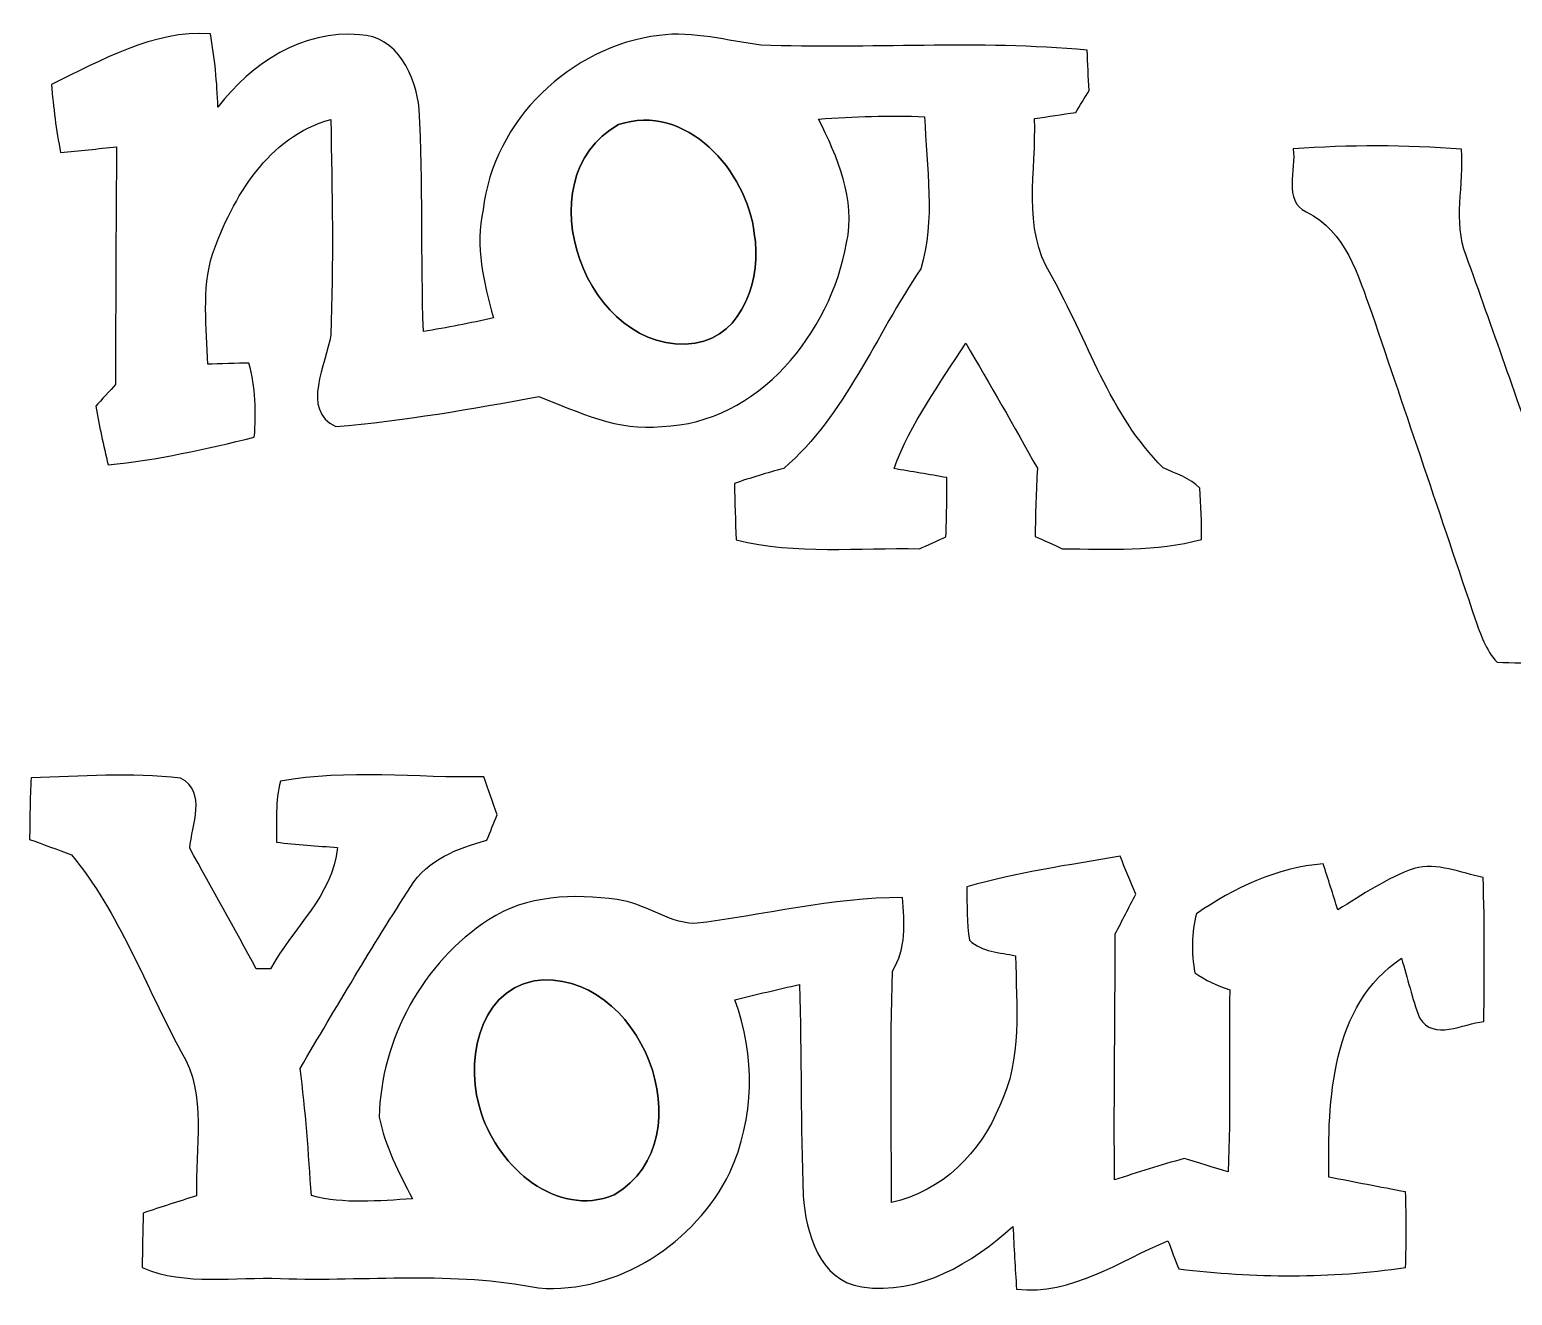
# Model space of a CAD drawing. Header units: centimetres. Extents: x -8.7 to 8.7, y -13.3 to 13.3.
# Drawn here: x -8.624 to -3.946, y 6.738 to 10.732 of the extents above; entities that cross this region are included whole.
import ezdxf

# ---------------------------------------------------------------- set-up
doc = ezdxf.new("R2010")
doc.units = ezdxf.units.CM
doc.header["$MEASUREMENT"] = 0
doc.layers.add('Camada 1', color=7, linetype='Continuous')

msp = doc.modelspace()

# ---------------------------------------------------------------- linework, layer by layer
at = {"layer": 'Camada 1', "color": 156}
for points, knots in [([(-8.55486, 10.55863), (-8.39681, 10.63412), (-8.23559, 10.73114), (-8.05356, 10.71879), (-8.05356, 10.71879), (-8.03944, 10.64259), (-8.03275, 10.56498), (-8.02957, 10.48773), (-8.02957, 10.48773), (-7.92374, 10.62566), (-7.76323, 10.73185), (-7.58296, 10.71562), (-7.58296, 10.71562), (-7.46407, 10.71386), (-7.40516, 10.58403), (-7.39493, 10.48137), (-7.39493, 10.48137), (-7.38222, 10.24784), (-7.38998, 10.0136), (-7.38152, 9.7797), (-7.38152, 9.7797), (-7.30744, 9.79064), (-7.2337, 9.80545), (-7.16068, 9.82274), (-7.16068, 9.82274), (-7.19067, 9.93316), (-7.21924, 10.04887), (-7.19313, 10.16316), (-7.19313, 10.16316), (-7.16173, 10.44539), (-6.91656, 10.67964), (-6.63787, 10.71386), (-6.63787, 10.71386), (-6.52992, 10.72797), (-6.42408, 10.69622), (-6.31754, 10.68317), (-6.31754, 10.68317), (-5.97464, 10.6694), (-5.62997, 10.69975), (-5.28778, 10.66694), (-5.28778, 10.66694), (-5.28601, 10.6246), (-5.28389, 10.58227), (-5.28179, 10.53994), (-5.28179, 10.53994), (-5.29201, 10.52265), (-5.31283, 10.48773), (-5.32341, 10.47044), (-5.32341, 10.47044), (-5.36716, 10.46409), (-5.41055, 10.45774), (-5.45358, 10.45139), (-5.45358, 10.45139), (-5.44724, 10.287), (-5.49416, 10.10567), (-5.40173, 9.9575), (-5.40173, 9.9575), (-5.28672, 9.75359), (-5.21757, 9.51759), (-5.04789, 9.34931), (-5.04789, 9.34931), (-5.00839, 9.33026), (-4.96322, 9.31791), (-4.93218, 9.28475), (-4.93218, 9.28475), (-4.92831, 9.23113), (-4.92653, 9.17716), (-4.9269, 9.12318), (-4.9269, 9.12318), (-5.07047, 9.08473), (-5.2197, 9.09178), (-5.36645, 9.0939), (-5.36645, 9.0939), (-5.38797, 9.10343), (-5.43031, 9.12283), (-5.45146, 9.1327), (-5.45146, 9.1327), (-5.45112, 9.20432), (-5.44865, 9.27629), (-5.44476, 9.3479), (-5.44476, 9.3479), (-5.51921, 9.47984), (-5.59328, 9.61213), (-5.6709, 9.7423), (-5.6709, 9.7423), (-5.7531, 9.6146), (-5.84376, 9.49007), (-5.89704, 9.34649), (-5.89704, 9.34649), (-5.84164, 9.33731), (-5.78626, 9.32814), (-5.73051, 9.31827), (-5.73051, 9.31827), (-5.72981, 9.25583), (-5.73122, 9.19339), (-5.73334, 9.13095), (-5.73334, 9.13095), (-5.75415, 9.12142), (-5.79578, 9.10307), (-5.81659, 9.09355), (-5.81659, 9.09355), (-6.0092, 9.09813), (-6.20535, 9.07415), (-6.3948, 9.12177), (-6.3948, 9.12177), (-6.39726, 9.18104), (-6.39903, 9.24065), (-6.40045, 9.29993), (-6.40045, 9.29993), (-6.34894, 9.31757), (-6.29708, 9.33344), (-6.24451, 9.3472), (-6.24451, 9.3472), (-6.04908, 9.51723), (-5.95524, 9.76629), (-5.81271, 9.97691), (-5.81271, 9.97691), (-5.76545, 10.12966), (-5.79508, 10.29828), (-5.80036, 10.45703), (-5.80036, 10.45703), (-5.91185, 10.46233), (-6.02333, 10.45703), (-6.1348, 10.44963), (-6.1348, 10.44963), (-6.07554, 10.32862), (-6.01627, 10.19704), (-6.0466, 10.05874), (-6.0466, 10.05874), (-6.09706, 9.77582), (-6.32354, 9.48936), (-6.62975, 9.47949), (-6.62975, 9.47949), (-6.76697, 9.46326), (-6.89327, 9.52535), (-7.0171, 9.57438), (-7.0171, 9.57438), (-7.22948, 9.53452), (-7.4429, 9.49783), (-7.6581, 9.47913), (-7.6581, 9.47913), (-7.77027, 9.53205), (-7.68702, 9.67705), (-7.67396, 9.76806), (-7.67396, 9.76806), (-7.6648, 9.99455), (-7.66903, 10.22173), (-7.67396, 10.44821), (-7.67396, 10.44821), (-7.87188, 10.39354), (-7.9823, 10.20409), (-8.04686, 10.02312), (-8.04686, 10.02312), (-8.08143, 9.91093), (-8.0652, 9.7917), (-8.06167, 9.67598), (-8.06167, 9.67598), (-8.02922, 9.67705), (-7.96431, 9.6788), (-7.93185, 9.67987), (-7.93185, 9.67987), (-7.91139, 9.60331), (-7.90821, 9.52429), (-7.91492, 9.44562), (-7.91492, 9.44562), (-8.06696, 9.40858), (-8.22042, 9.37365), (-8.37635, 9.35848), (-8.37635, 9.35848), (-8.39082, 9.41987), (-8.40422, 9.4816), (-8.4148, 9.54405), (-8.4148, 9.54405), (-8.39928, 9.56098), (-8.36788, 9.5952), (-8.35236, 9.61213), (-8.35236, 9.61213), (-8.35271, 9.86225), (-8.35166, 10.11237), (-8.34918, 10.36249), (-8.34918, 10.36249), (-8.4081, 10.35579), (-8.46701, 10.34944), (-8.52592, 10.34379), (-8.52592, 10.34379), (-8.54004, 10.4147), (-8.54886, 10.48667), (-8.55486, 10.55863)], [0, 0, 0, 0, 0.0208333, 0.0208333, 0.0208333, 0.0208333, 0.0416667, 0.0416667, 0.0416667, 0.0416667, 0.0625, 0.0625, 0.0625, 0.0625, 0.0833333, 0.0833333, 0.0833333, 0.0833333, 0.1041667, 0.1041667, 0.1041667, 0.1041667, 0.125, 0.125, 0.125, 0.125, 0.1458333, 0.1458333, 0.1458333, 0.1458333, 0.1666667, 0.1666667, 0.1666667, 0.1666667, 0.1875, 0.1875, 0.1875, 0.1875, 0.2083333, 0.2083333, 0.2083333, 0.2083333, 0.2291667, 0.2291667, 0.2291667, 0.2291667, 0.25, 0.25, 0.25, 0.25, 0.2708333, 0.2708333, 0.2708333, 0.2708333, 0.2916667, 0.2916667, 0.2916667, 0.2916667, 0.3125, 0.3125, 0.3125, 0.3125, 0.3333333, 0.3333333, 0.3333333, 0.3333333, 0.3541667, 0.3541667, 0.3541667, 0.3541667, 0.375, 0.375, 0.375, 0.375, 0.3958333, 0.3958333, 0.3958333, 0.3958333, 0.4166667, 0.4166667, 0.4166667, 0.4166667, 0.4375, 0.4375, 0.4375, 0.4375, 0.4583333, 0.4583333, 0.4583333, 0.4583333, 0.4791667, 0.4791667, 0.4791667, 0.4791667, 0.5, 0.5, 0.5, 0.5, 0.5208333, 0.5208333, 0.5208333, 0.5208333, 0.5416667, 0.5416667, 0.5416667, 0.5416667, 0.5625, 0.5625, 0.5625, 0.5625, 0.5833333, 0.5833333, 0.5833333, 0.5833333, 0.6041667, 0.6041667, 0.6041667, 0.6041667, 0.625, 0.625, 0.625, 0.625, 0.6458333, 0.6458333, 0.6458333, 0.6458333, 0.6666667, 0.6666667, 0.6666667, 0.6666667, 0.6875, 0.6875, 0.6875, 0.6875, 0.7083333, 0.7083333, 0.7083333, 0.7083333, 0.7291667, 0.7291667, 0.7291667, 0.7291667, 0.75, 0.75, 0.75, 0.75, 0.7708333, 0.7708333, 0.7708333, 0.7708333, 0.7916667, 0.7916667, 0.7916667, 0.7916667, 0.8125, 0.8125, 0.8125, 0.8125, 0.8333333, 0.8333333, 0.8333333, 0.8333333, 0.8541667, 0.8541667, 0.8541667, 0.8541667, 0.875, 0.875, 0.875, 0.875, 0.8958333, 0.8958333, 0.8958333, 0.8958333, 0.9166667, 0.9166667, 0.9166667, 0.9166667, 0.9375, 0.9375, 0.9375, 0.9375, 0.9583333, 0.9583333, 0.9583333, 0.9583333, 1, 1, 1, 1]), ([(-1.04352, 10.37378), (-0.8911, 10.42458), (-0.74436, 10.49231), (-0.58844, 10.53324), (-0.58844, 10.53324), (-0.56409, 10.43375), (-0.55033, 10.32509), (-0.6117, 10.23549), (-0.6117, 10.23549), (-0.61806, 9.83755), (-0.61207, 9.43963), (-0.61489, 9.04134), (-0.61489, 9.04134), (-0.55915, 9.02616), (-0.50305, 9.0117), (-0.44662, 8.99724), (-0.44662, 8.99724), (-0.4445, 8.93162), (-0.44379, 8.86566), (-0.44309, 8.80004), (-0.44309, 8.80004), (-0.76376, 8.75558), (-1.08866, 8.78769), (-1.41111, 8.77851), (-1.41111, 8.77851), (-1.59737, 8.7824), (-1.78576, 8.76265), (-1.96956, 8.80074), (-1.96956, 8.80074), (-2.10538, 8.83531), (-2.23061, 8.71573), (-2.36889, 8.75876), (-2.36889, 8.75876), (-2.65535, 8.80709), (-2.80563, 9.11472), (-2.80458, 9.38247), (-2.80458, 9.38247), (-2.85925, 9.17504), (-2.94852, 8.97819), (-3.03318, 8.78169), (-3.03318, 8.78169), (-3.05859, 8.70408), (-3.15419, 8.74323), (-3.21556, 8.73407), (-3.21556, 8.73407), (-3.31294, 9.01347), (-3.417, 9.29111), (-3.49885, 9.57579), (-3.49885, 9.57579), (-3.63784, 9.30627), (-3.73379, 9.01734), (-3.84457, 8.73548), (-3.84457, 8.73548), (-3.89466, 8.73337), (-3.94475, 8.73337), (-3.99486, 8.73583), (-3.99486, 8.73583), (-4.03014, 8.77393), (-4.04671, 8.82402), (-4.064, 8.87165), (-4.064, 8.87165), (-4.17125, 9.19409), (-4.2813, 9.51547), (-4.38962, 9.83721), (-4.38962, 9.83721), (-4.43371, 9.9568), (-4.47145, 10.09614), (-4.59634, 10.15646), (-4.59634, 10.15646), (-4.67077, 10.19209), (-4.62845, 10.29123), (-4.63761, 10.35614), (-4.63761, 10.35614), (-4.46088, 10.36742), (-4.28342, 10.36884), (-4.10703, 10.35438), (-4.10703, 10.35438), (-4.09787, 10.2429), (-4.13419, 10.12648), (-4.09222, 10.01888), (-4.09222, 10.01888), (-4.00967, 9.78993), (-3.92994, 9.55992), (-3.8488, 9.33026), (-3.8488, 9.33026), (-3.7659, 9.5885), (-3.59728, 9.85202), (-3.68652, 10.13213), (-3.68652, 10.13213), (-3.73556, 10.13777), (-3.78424, 10.14377), (-3.83292, 10.14976), (-3.83292, 10.14976), (-3.84069, 10.21997), (-3.8421, 10.29052), (-3.83187, 10.36072), (-3.83187, 10.36072), (-3.65441, 10.36461), (-3.47591, 10.3706), (-3.29881, 10.35226), (-3.29881, 10.35226), (-3.30305, 10.28029), (-3.30763, 10.20762), (-3.33409, 10.13988), (-3.33409, 10.13988), (-3.25472, 9.87072), (-3.14571, 9.61178), (-3.06175, 9.34402), (-3.06175, 9.34402), (-2.95768, 9.59802), (-2.82117, 9.84919), (-2.79822, 10.12684), (-2.79822, 10.12684), (-2.8575, 10.13566), (-2.91606, 10.14483), (-2.97497, 10.15434), (-2.97497, 10.15434), (-2.97744, 10.22138), (-2.97814, 10.28876), (-2.97709, 10.35579), (-2.97709, 10.35579), (-2.76965, 10.36954), (-2.56151, 10.36461), (-2.35408, 10.36072), (-2.35408, 10.36072), (-2.34102, 10.31275), (-2.32762, 10.26477), (-2.31422, 10.21679), (-2.31422, 10.21679), (-2.32587, 10.20374), (-2.34914, 10.17799), (-2.36114, 10.16528), (-2.36114, 10.16528), (-2.50331, 10.09967), (-2.56786, 9.94939), (-2.61267, 9.80898), (-2.61267, 9.80898), (-2.52871, 9.888), (-2.44827, 9.9822), (-2.3315, 10.01112), (-2.3315, 10.01112), (-2.16005, 10.07109), (-1.97061, 9.98677), (-1.85949, 9.85308), (-1.85949, 9.85308), (-1.76459, 9.71268), (-1.76812, 9.53452), (-1.78011, 9.37259), (-1.78011, 9.37259), (-2.02177, 9.35884), (-2.26377, 9.37294), (-2.50542, 9.36342), (-2.50542, 9.36342), (-2.47685, 9.23148), (-2.39323, 9.09954), (-2.25882, 9.05792), (-2.25882, 9.05792), (-2.12231, 9.02264), (-2.01048, 9.12706), (-1.90112, 9.19056), (-1.90112, 9.19056), (-1.84502, 9.14788), (-1.80833, 9.08966), (-1.79351, 9.02052), (-1.79351, 9.02052), (-1.71803, 9.02616), (-1.64253, 9.03287), (-1.56703, 9.03957), (-1.56703, 9.03957), (-1.56562, 9.41175), (-1.56669, 9.78393), (-1.56669, 10.15612), (-1.56669, 10.15612), (-1.61466, 10.15012), (-1.66299, 10.14412), (-1.71097, 10.13812), (-1.71097, 10.13812), (-1.73073, 10.20268), (-1.77482, 10.29299), (-1.71379, 10.34803), (-1.71379, 10.34803), (-1.58326, 10.42246), (-1.43686, 10.46302), (-1.30174, 10.529), (-1.30174, 10.529), (-1.2834, 10.5163), (-1.2467, 10.49126), (-1.22802, 10.47891), (-1.22802, 10.47891), (-1.22695, 10.42916), (-1.22555, 10.37942), (-1.22449, 10.33004), (-1.22449, 10.33004), (-1.24283, 10.30111), (-1.26152, 10.27217), (-1.27952, 10.24325), (-1.27952, 10.24325), (-1.27458, 9.86119), (-1.28164, 9.47913), (-1.27635, 9.09742), (-1.27635, 9.09742), (-1.28164, 9.03922), (-1.25589, 9.01311), (-1.19944, 9.01911), (-1.19944, 9.01911), (-1.11019, 9.01453), (-1.02093, 9.02687), (-0.93203, 9.03745), (-0.93203, 9.03745), (-0.93062, 9.40611), (-0.9338, 9.77441), (-0.93027, 10.14306), (-0.93027, 10.14306), (-0.98036, 10.15576), (-1.03011, 10.16987), (-1.07984, 10.18363), (-1.07984, 10.18363), (-1.06997, 10.24748), (-1.05798, 10.31098), (-1.04352, 10.37378)], [0, 0, 0, 0, 0.0178571, 0.0178571, 0.0178571, 0.0178571, 0.0357143, 0.0357143, 0.0357143, 0.0357143, 0.0535714, 0.0535714, 0.0535714, 0.0535714, 0.0714286, 0.0714286, 0.0714286, 0.0714286, 0.0892857, 0.0892857, 0.0892857, 0.0892857, 0.1071429, 0.1071429, 0.1071429, 0.1071429, 0.125, 0.125, 0.125, 0.125, 0.1428571, 0.1428571, 0.1428571, 0.1428571, 0.1607143, 0.1607143, 0.1607143, 0.1607143, 0.1785714, 0.1785714, 0.1785714, 0.1785714, 0.1964286, 0.1964286, 0.1964286, 0.1964286, 0.2142857, 0.2142857, 0.2142857, 0.2142857, 0.2321429, 0.2321429, 0.2321429, 0.2321429, 0.25, 0.25, 0.25, 0.25, 0.2678571, 0.2678571, 0.2678571, 0.2678571, 0.2857143, 0.2857143, 0.2857143, 0.2857143, 0.3035714, 0.3035714, 0.3035714, 0.3035714, 0.3214286, 0.3214286, 0.3214286, 0.3214286, 0.3392857, 0.3392857, 0.3392857, 0.3392857, 0.3571429, 0.3571429, 0.3571429, 0.3571429, 0.375, 0.375, 0.375, 0.375, 0.3928571, 0.3928571, 0.3928571, 0.3928571, 0.4107143, 0.4107143, 0.4107143, 0.4107143, 0.4285714, 0.4285714, 0.4285714, 0.4285714, 0.4464286, 0.4464286, 0.4464286, 0.4464286, 0.4642857, 0.4642857, 0.4642857, 0.4642857, 0.4821429, 0.4821429, 0.4821429, 0.4821429, 0.5, 0.5, 0.5, 0.5, 0.5178571, 0.5178571, 0.5178571, 0.5178571, 0.5357143, 0.5357143, 0.5357143, 0.5357143, 0.5535714, 0.5535714, 0.5535714, 0.5535714, 0.5714286, 0.5714286, 0.5714286, 0.5714286, 0.5892857, 0.5892857, 0.5892857, 0.5892857, 0.6071429, 0.6071429, 0.6071429, 0.6071429, 0.625, 0.625, 0.625, 0.625, 0.6428571, 0.6428571, 0.6428571, 0.6428571, 0.6607143, 0.6607143, 0.6607143, 0.6607143, 0.6785714, 0.6785714, 0.6785714, 0.6785714, 0.6964286, 0.6964286, 0.6964286, 0.6964286, 0.7142857, 0.7142857, 0.7142857, 0.7142857, 0.7321429, 0.7321429, 0.7321429, 0.7321429, 0.75, 0.75, 0.75, 0.75, 0.7678571, 0.7678571, 0.7678571, 0.7678571, 0.7857143, 0.7857143, 0.7857143, 0.7857143, 0.8035714, 0.8035714, 0.8035714, 0.8035714, 0.8214286, 0.8214286, 0.8214286, 0.8214286, 0.8392857, 0.8392857, 0.8392857, 0.8392857, 0.8571429, 0.8571429, 0.8571429, 0.8571429, 0.875, 0.875, 0.875, 0.875, 0.8928571, 0.8928571, 0.8928571, 0.8928571, 0.9107143, 0.9107143, 0.9107143, 0.9107143, 0.9285714, 0.9285714, 0.9285714, 0.9285714, 0.9464286, 0.9464286, 0.9464286, 0.9464286, 0.9642857, 0.9642857, 0.9642857, 0.9642857, 1, 1, 1, 1]), ([(-6.76627, 10.43199), (-6.76627, 10.43199), (-6.76627, 10.43199), (-6.76627, 10.43199), (-6.76627, 10.43199), (-7.07143, 10.2623), (-6.86681, 9.69644), (-6.52463, 9.7423), (-6.52463, 9.7423), (-6.3701, 9.767), (-6.31401, 9.95221), (-6.33764, 10.08803), (-6.33764, 10.08803), (-6.36023, 10.28523), (-6.55284, 10.50466), (-6.76627, 10.43199)], [0, 0, 0, 0, 0.2, 0.2, 0.2, 0.2, 0.4, 0.4, 0.4, 0.4, 0.6, 0.6, 0.6, 0.6, 1, 1, 1, 1]), ([(-7.83237, 8.36048), (-7.62175, 8.39823), (-7.40375, 8.37), (-7.19067, 8.37388), (-7.19067, 8.37388), (-7.1769, 8.33402), (-7.16314, 8.29415), (-7.14903, 8.25394), (-7.14903, 8.25394), (-7.15997, 8.22748), (-7.17055, 8.20067), (-7.18149, 8.17386), (-7.18149, 8.17386), (-7.27392, 8.14846), (-7.36917, 8.11318), (-7.42173, 8.02745), (-7.42173, 8.02745), (-7.54308, 7.83941), (-7.65668, 7.64645), (-7.77063, 7.45384), (-7.77063, 7.45384), (-7.75299, 7.32084), (-7.74381, 7.18643), (-7.73499, 7.05238), (-7.73499, 7.05238), (-7.63093, 7.02451), (-7.52264, 7.0365), (-7.4161, 7.04215), (-7.4161, 7.04215), (-7.45912, 7.12435), (-7.50217, 7.20831), (-7.52122, 7.30003), (-7.52122, 7.30003), (-7.51521, 7.54591), (-7.38328, 7.78862), (-7.17585, 7.92268), (-7.17585, 7.92268), (-7.05731, 8.00135), (-6.90703, 8.00522), (-6.77016, 7.98688), (-6.77016, 7.98688), (-6.68548, 7.9756), (-6.61387, 7.91562), (-6.52885, 7.91068), (-6.52885, 7.91068), (-6.30907, 7.93644), (-6.09211, 7.99358), (-5.86987, 7.99324), (-5.86987, 7.99324), (-5.86422, 7.9142), (-5.85752, 7.83096), (-5.90196, 7.76076), (-5.90196, 7.76076), (-5.90937, 7.51769), (-5.90515, 7.27428), (-5.90479, 7.03121), (-5.90479, 7.03121), (-5.74569, 7.06508), (-5.62256, 7.18855), (-5.56365, 7.3367), (-5.56365, 7.3367), (-5.49168, 7.48383), (-5.51074, 7.65104), (-5.5139, 7.80908), (-5.5139, 7.80908), (-5.56365, 7.82038), (-5.61939, 7.82038), (-5.65855, 7.85812), (-5.65855, 7.85812), (-5.66844, 7.91351), (-5.66632, 7.9703), (-5.66702, 8.0264), (-5.66702, 8.0264), (-5.50932, 8.07332), (-5.34563, 8.09483), (-5.18371, 8.12376), (-5.18371, 8.12376), (-5.16784, 8.08355), (-5.15126, 8.04333), (-5.13467, 8.00347), (-5.13467, 8.00347), (-5.1562, 7.96148), (-5.17735, 7.91986), (-5.19923, 7.87822), (-5.19923, 7.87822), (-5.19923, 7.61965), (-5.20381, 7.3607), (-5.20135, 7.10211), (-5.20135, 7.10211), (-5.12867, 7.12576), (-5.05566, 7.14869), (-4.98193, 7.1695), (-4.98193, 7.1695), (-4.94736, 7.15892), (-4.87749, 7.13809), (-4.84292, 7.12752), (-4.84292, 7.12752), (-4.83446, 7.31872), (-4.84187, 7.51028), (-4.83799, 7.70183), (-4.83799, 7.70183), (-4.87785, 7.71455), (-4.91455, 7.73219), (-4.94805, 7.75582), (-4.94805, 7.75582), (-4.95899, 7.81719), (-4.95899, 7.88175), (-4.94312, 7.94208), (-4.94312, 7.94208), (-4.82423, 8.02251), (-4.68841, 8.08884), (-4.54306, 8.09941), (-4.54306, 8.09941), (-4.52754, 8.05144), (-4.51238, 8.00311), (-4.49721, 7.95478), (-4.49721, 7.95478), (-4.41888, 8.00135), (-4.34304, 8.05497), (-4.25591, 8.08495), (-4.25591, 8.08495), (-4.18287, 8.10542), (-4.10986, 8.07014), (-4.03859, 8.05638), (-4.03859, 8.05638), (-4.03365, 7.90504), (-4.03436, 7.7537), (-4.03647, 7.60201), (-4.03647, 7.60201), (-4.10209, 7.59495), (-4.19417, 7.53955), (-4.23932, 7.6133), (-4.23932, 7.6133), (-4.26295, 7.67432), (-4.27672, 7.73888), (-4.29612, 7.80133), (-4.29612, 7.80133), (-4.51908, 7.65386), (-4.52966, 7.35153), (-4.52508, 7.11093), (-4.52508, 7.11093), (-4.44465, 7.09471), (-4.36386, 7.07918), (-4.28308, 7.06402), (-4.28308, 7.06402), (-4.28059, 6.98465), (-4.28059, 6.90527), (-4.28308, 6.8259), (-4.28308, 6.8259), (-4.51943, 6.79026), (-4.76179, 6.79238), (-4.99886, 6.8213), (-4.99886, 6.8213), (-5.00732, 6.84354), (-5.02462, 6.88798), (-5.03307, 6.9102), (-5.03307, 6.9102), (-5.18653, 6.8453), (-5.33541, 6.73805), (-5.51039, 6.7571), (-5.51039, 6.7571), (-5.51497, 6.82342), (-5.51885, 6.88939), (-5.52167, 6.95537), (-5.52167, 6.95537), (-5.65043, 6.83894), (-5.81837, 6.7377), (-5.99863, 6.76416), (-5.99863, 6.76416), (-6.13233, 6.78461), (-6.17536, 6.93596), (-6.18313, 7.05131), (-6.18313, 7.05131), (-6.19195, 7.27357), (-6.18842, 7.49618), (-6.19548, 7.71842), (-6.19548, 7.71842), (-6.26392, 7.70361), (-6.33165, 7.68667), (-6.39938, 7.67009), (-6.39938, 7.67009), (-6.33341, 7.49618), (-6.3373, 7.29509), (-6.41456, 7.1254), (-6.41456, 7.1254), (-6.52426, 6.90386), (-6.76733, 6.74229), (-7.01815, 6.76098), (-7.01815, 6.76098), (-7.28627, 6.81567), (-7.56072, 6.7818), (-7.83201, 6.79062), (-7.83201, 6.79062), (-7.97736, 6.79767), (-8.13046, 6.76627), (-8.26875, 6.82518), (-8.26875, 6.82518), (-8.2677, 6.88269), (-8.26664, 6.94019), (-8.26558, 6.99735), (-8.26558, 6.99735), (-8.20984, 7.0164), (-8.1534, 7.03438), (-8.09695, 7.05167), (-8.09695, 7.05167), (-8.10365, 7.20302), (-8.06097, 7.36952), (-8.14563, 7.50605), (-8.14563, 7.50605), (-8.25853, 7.71489), (-8.33966, 7.94314), (-8.49171, 8.12834), (-8.49171, 8.12834), (-8.53581, 8.14422), (-8.5799, 8.16045), (-8.62365, 8.17668), (-8.62365, 8.17668), (-8.62365, 8.24123), (-8.62223, 8.30579), (-8.61907, 8.37035), (-8.61907, 8.37035), (-8.46242, 8.37599), (-8.30403, 8.38764), (-8.14775, 8.36965), (-8.14775, 8.36965), (-8.06309, 8.32696), (-8.11283, 8.22219), (-8.11847, 8.14881), (-8.11847, 8.14881), (-8.04967, 8.02145), (-7.97701, 7.89622), (-7.90927, 7.76851), (-7.90927, 7.76851), (-7.89798, 7.76817), (-7.87541, 7.76817), (-7.86411, 7.76781), (-7.86411, 7.76781), (-7.79497, 7.89622), (-7.66726, 7.99888), (-7.65245, 8.15093), (-7.65245, 8.15093), (-7.71701, 8.15586), (-7.78121, 8.16081), (-7.84542, 8.16751), (-7.84542, 8.16751), (-7.84365, 8.2317), (-7.84965, 8.29768), (-7.83237, 8.36048)], [0, 0, 0, 0, 0.015873, 0.015873, 0.015873, 0.015873, 0.031746, 0.031746, 0.031746, 0.031746, 0.047619, 0.047619, 0.047619, 0.047619, 0.0634921, 0.0634921, 0.0634921, 0.0634921, 0.0793651, 0.0793651, 0.0793651, 0.0793651, 0.0952381, 0.0952381, 0.0952381, 0.0952381, 0.1111111, 0.1111111, 0.1111111, 0.1111111, 0.1269841, 0.1269841, 0.1269841, 0.1269841, 0.1428571, 0.1428571, 0.1428571, 0.1428571, 0.1587302, 0.1587302, 0.1587302, 0.1587302, 0.1746032, 0.1746032, 0.1746032, 0.1746032, 0.1904762, 0.1904762, 0.1904762, 0.1904762, 0.2063492, 0.2063492, 0.2063492, 0.2063492, 0.2222222, 0.2222222, 0.2222222, 0.2222222, 0.2380952, 0.2380952, 0.2380952, 0.2380952, 0.2539683, 0.2539683, 0.2539683, 0.2539683, 0.2698413, 0.2698413, 0.2698413, 0.2698413, 0.2857143, 0.2857143, 0.2857143, 0.2857143, 0.3015873, 0.3015873, 0.3015873, 0.3015873, 0.3174603, 0.3174603, 0.3174603, 0.3174603, 0.3333333, 0.3333333, 0.3333333, 0.3333333, 0.3492063, 0.3492063, 0.3492063, 0.3492063, 0.3650794, 0.3650794, 0.3650794, 0.3650794, 0.3809524, 0.3809524, 0.3809524, 0.3809524, 0.3968254, 0.3968254, 0.3968254, 0.3968254, 0.4126984, 0.4126984, 0.4126984, 0.4126984, 0.4285714, 0.4285714, 0.4285714, 0.4285714, 0.4444444, 0.4444444, 0.4444444, 0.4444444, 0.4603175, 0.4603175, 0.4603175, 0.4603175, 0.4761905, 0.4761905, 0.4761905, 0.4761905, 0.4920635, 0.4920635, 0.4920635, 0.4920635, 0.5079365, 0.5079365, 0.5079365, 0.5079365, 0.5238095, 0.5238095, 0.5238095, 0.5238095, 0.5396825, 0.5396825, 0.5396825, 0.5396825, 0.5555556, 0.5555556, 0.5555556, 0.5555556, 0.5714286, 0.5714286, 0.5714286, 0.5714286, 0.5873016, 0.5873016, 0.5873016, 0.5873016, 0.6031746, 0.6031746, 0.6031746, 0.6031746, 0.6190476, 0.6190476, 0.6190476, 0.6190476, 0.6349206, 0.6349206, 0.6349206, 0.6349206, 0.6507937, 0.6507937, 0.6507937, 0.6507937, 0.6666667, 0.6666667, 0.6666667, 0.6666667, 0.6825397, 0.6825397, 0.6825397, 0.6825397, 0.6984127, 0.6984127, 0.6984127, 0.6984127, 0.7142857, 0.7142857, 0.7142857, 0.7142857, 0.7301587, 0.7301587, 0.7301587, 0.7301587, 0.7460317, 0.7460317, 0.7460317, 0.7460317, 0.7619048, 0.7619048, 0.7619048, 0.7619048, 0.7777778, 0.7777778, 0.7777778, 0.7777778, 0.7936508, 0.7936508, 0.7936508, 0.7936508, 0.8095238, 0.8095238, 0.8095238, 0.8095238, 0.8253968, 0.8253968, 0.8253968, 0.8253968, 0.8412698, 0.8412698, 0.8412698, 0.8412698, 0.8571429, 0.8571429, 0.8571429, 0.8571429, 0.8730159, 0.8730159, 0.8730159, 0.8730159, 0.8888889, 0.8888889, 0.8888889, 0.8888889, 0.9047619, 0.9047619, 0.9047619, 0.9047619, 0.9206349, 0.9206349, 0.9206349, 0.9206349, 0.9365079, 0.9365079, 0.9365079, 0.9365079, 0.952381, 0.952381, 0.952381, 0.952381, 0.968254, 0.968254, 0.968254, 0.968254, 1, 1, 1, 1]), ([(-7.03262, 7.73041), (-7.03262, 7.73041), (-7.03262, 7.73041), (-7.03262, 7.73041), (-7.03262, 7.73041), (-7.21606, 7.69301), (-7.25063, 7.46159), (-7.19842, 7.31061), (-7.19842, 7.31061), (-7.1434, 7.14409), (-6.96348, 6.98005), (-6.77932, 7.05484), (-6.77932, 7.05484), (-6.48053, 7.2344), (-6.70065, 7.77628), (-7.03262, 7.73041)], [0, 0, 0, 0, 0.2, 0.2, 0.2, 0.2, 0.4, 0.4, 0.4, 0.4, 0.6, 0.6, 0.6, 0.6, 1, 1, 1, 1])]:
    msp.add_open_spline(points, degree=3, knots=knots, dxfattribs=at)
at = {"layer": 'Camada 1', "color": 7}
for points in [[(-6.76627, 10.43199), (-6.55284, 10.50466), (-6.36023, 10.28523), (-6.33764, 10.08803), (-6.33764, 10.08803), (-6.31401, 9.95221), (-6.3701, 9.767), (-6.52463, 9.7423), (-6.52463, 9.7423), (-6.86681, 9.69644), (-7.07143, 10.2623), (-6.76627, 10.43199)], [(-7.03262, 7.73041), (-6.70065, 7.77628), (-6.48053, 7.2344), (-6.77932, 7.05484), (-6.77932, 7.05484), (-6.96348, 6.98005), (-7.1434, 7.14409), (-7.19842, 7.31061), (-7.19842, 7.31061), (-7.25063, 7.46159), (-7.21606, 7.69301), (-7.03262, 7.73041)]]:
    msp.add_open_spline(points, degree=3, knots=[0, 0, 0, 0, 0.25, 0.25, 0.25, 0.25, 0.5, 0.5, 0.5, 0.5, 1, 1, 1, 1], dxfattribs=at)

doc.saveas('drawing.dxf')
